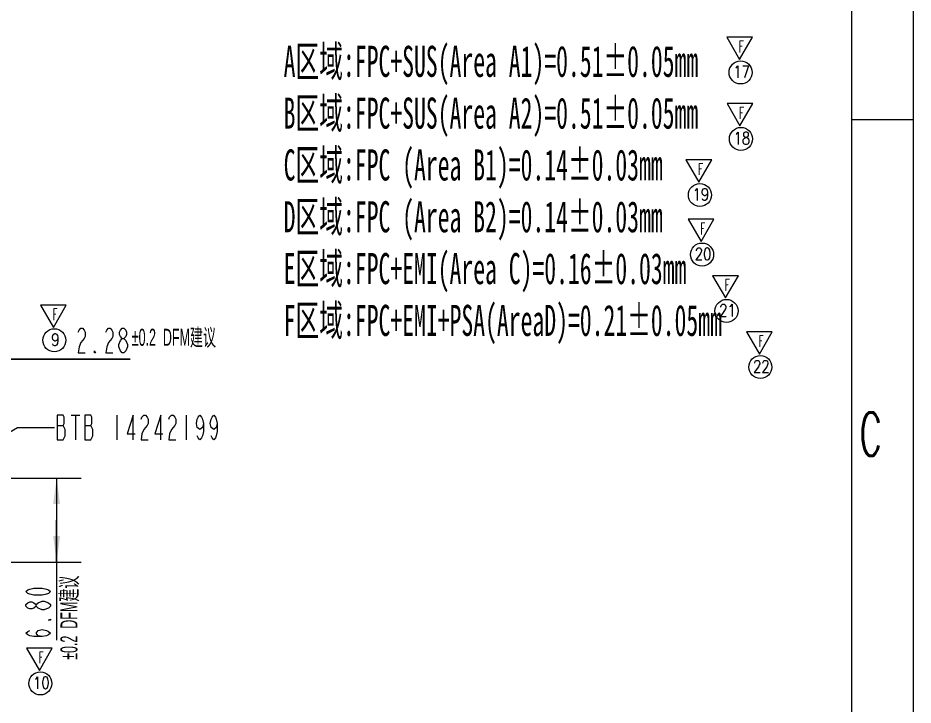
# Model space of a CAD drawing. Header units: millimetres. Extents: x 0 to 210, y 0 to 297.
# Drawn here: x 137.5 to 210, y 151.1 to 206.7 of the extents above; entities that cross this region are included whole.
import ezdxf
from ezdxf.enums import TextEntityAlignment as Align

# ---------------------------------------------------------------- set-up
doc = ezdxf.new("R2010")
doc.units = ezdxf.units.MM
doc.header["$LTSCALE"] = 19.36
doc.layers.get('0').update_dxf_attribs({"linetype": 'CONTINUOUS'})
doc.layers.add('備註', color=1, linetype='CONTINUOUS')
doc.styles.get("Standard").update_dxf_attribs({"font": 'SIMPLEX.SHX', "width": 0.56})
doc.dimstyles.new('DIMSTYLE_3', dxfattribs={"dimtxt": 2, "dimasz": 2.1, "dimexe": 2, "dimexo": 0.35, "dimgap": 0.5, "dimtad": 1, "dimzin": 0, "dimdsep": 46, "dimtxsty": 'Standard', "dimcen": 0.09, "dimazin": 0, "dimtp": 0.01, "dimtm": 0.01, "dimtfac": 1, "dimtofl": 0, "dimtmove": 0, "dimatfit": 3, "dimfxl": 0, "dimtolj": 1, "dimtzin": 0, "dimarcsym": 0})
doc.dimstyles.get("Standard").update_dxf_attribs({"dimtxt": 2, "dimasz": 2.1, "dimexe": 2, "dimexo": 0.35, "dimtad": 1, "dimzin": 0, "dimdsep": 46, "dimtxsty": 'Standard', "dimcen": 0.09, "dimazin": 0, "dimtol": 1, "dimtp": 0.01, "dimtm": 0.01, "dimtfac": 1, "dimtofl": 0, "dimtmove": 0, "dimatfit": 3, "dimfxl": 0, "dimtolj": 1, "dimtzin": 0, "dimarcsym": 0})

# ---------------------------------------------------------------- blocks, each defined once
blk = doc.blocks.new('_FILLED')
at = {"color": 0, "linetype": 'ByBlock'}
blk.add_solid([(0, 0), (-1, 0.133), (-1, -0.133)], dxfattribs=at)
blk = doc.blocks.new('*D121515')
at = {"color": 2}
for p, q in [((129.546, 170.628), (129.546, 181.112)), ((131.826, 175.623), (131.826, 181.112)), ((129.546, 179.112), (124.546, 179.112)), ((124.546, 179.112), (130.686, 179.112)), ((146.6, 179.112), (130.686, 179.112)), ((131.826, 179.112), (146.6, 179.112))]:
    blk.add_line(p, q, dxfattribs=at)
at = {"color": 2, "xscale": 2.1, "yscale": 2.1, "zscale": 2.1}
blk.add_blockref('_FILLED', (129.546, 179.112), dxfattribs=at)
at = {"color": 2, "xscale": 2.1, "yscale": 2.1, "zscale": 2.1, "rotation": 180}
blk.add_blockref('_FILLED', (131.826, 179.112), dxfattribs=at)
blk = doc.blocks.new('*D131616')
at = {"color": 2}
for p, q in [((130.526, 169.473), (142.657, 169.473)), ((140.657, 169.473), (140.657, 166.073)), ((140.657, 162.673), (140.657, 166.073)), ((140.657, 166.073), (140.657, 156.36)), ((131.176, 162.673), (142.657, 162.673))]:
    blk.add_line(p, q, dxfattribs=at)
at = {"color": 2, "xscale": 2.1, "yscale": 2.1, "zscale": 2.1}
for p, rotation in [((140.657, 169.473), 90), ((140.657, 162.673), 270)]:
    blk.add_blockref('_FILLED', p, dxfattribs=dict(at, rotation=rotation))

msp = doc.modelspace()

# ---------------------------------------------------------------- linework, layer by layer
at = {"color": 2}
for p, q in [((210, 297.009), (210, 0.009)), ((205, 198.509), (210, 198.509)), ((141.827, 174.566), (142.527, 174.566)), ((142.177, 174.566), (142.177, 172.566)), ((145.537, 174.566), (145.537, 172.566)), ((151.137, 174.566), (151.137, 172.566)), ((140.707, 173.733), (141.197, 173.733)), ((142.947, 173.733), (143.437, 173.733))]:
    msp.add_line(p, q, dxfattribs=at)
at = {"color": 7}
msp.add_line((205, 292.009), (205, 5.009), dxfattribs=at)
at = {"color": 2}
for points in [[(142.4, 181.279), (142.47, 181.446), (142.61, 181.612), (142.75, 181.612), (142.89, 181.446), (142.96, 181.279), (142.96, 180.946), (142.89, 180.779), (142.75, 180.612), (142.61, 180.446), (142.47, 180.112), (142.4, 179.612), (142.96, 179.612)], [(144.64, 181.279), (144.71, 181.446), (144.85, 181.612), (144.99, 181.612), (145.13, 181.446), (145.2, 181.279), (145.2, 180.946), (145.13, 180.779)], [(145.97, 180.779), (145.83, 180.946), (145.76, 181.112), (145.76, 181.279), (145.83, 181.446), (145.97, 181.612), (146.11, 181.612), (146.25, 181.446), (146.32, 181.279), (146.32, 181.112), (146.25, 180.946), (146.11, 180.779)], [(145.13, 180.779), (144.85, 180.446), (144.71, 180.112), (144.64, 179.612), (145.2, 179.612)], [(145.69, 180.112), (145.69, 180.279), (145.83, 180.612)], [(145.83, 180.612), (145.97, 180.779), (146.11, 180.779), (146.25, 180.612)], [(146.25, 180.612), (146.39, 180.279), (146.39, 180.112)], [(143.8, 179.612), (143.73, 179.612), (143.73, 179.779), (143.8, 179.612)], [(145.97, 179.612), (145.83, 179.779), (145.69, 180.112)], [(146.39, 180.112), (146.25, 179.779), (146.11, 179.612), (145.97, 179.612)], [(140.707, 174.566), (140.707, 172.566), (141.197, 172.566)], [(141.337, 173.4), (141.197, 173.733), (141.267, 173.9), (141.267, 174.4), (141.197, 174.566), (140.707, 174.566)], [(142.947, 174.566), (142.947, 172.566), (143.437, 172.566)], [(143.577, 173.4), (143.437, 173.733), (143.507, 173.9), (143.507, 174.4), (143.437, 174.566), (142.947, 174.566)], [(146.867, 172.566), (146.867, 174.566), (146.377, 173.066), (147.007, 173.066)], [(147.497, 174.233), (147.567, 174.4), (147.707, 174.566), (147.847, 174.566), (147.987, 174.4), (148.057, 174.233), (148.057, 173.9), (147.987, 173.733)], [(149.107, 172.566), (149.107, 174.566), (148.617, 173.066), (149.247, 173.066)], [(149.737, 174.233), (149.807, 174.4), (149.947, 174.566), (150.087, 174.566), (150.227, 174.4), (150.297, 174.233), (150.297, 173.9), (150.227, 173.733)], [(152.537, 173.9), (152.467, 173.566), (152.257, 173.4), (152.047, 173.566), (151.977, 173.9), (152.047, 174.233), (152.117, 174.4), (152.257, 174.566), (152.397, 174.4), (152.467, 174.233), (152.537, 173.9), (152.537, 173.233), (152.467, 172.9), (152.397, 172.733), (152.257, 172.566), (152.117, 172.733), (152.047, 172.9)], [(153.657, 173.9), (153.587, 173.566), (153.377, 173.4), (153.167, 173.566), (153.097, 173.9), (153.167, 174.233), (153.237, 174.4), (153.377, 174.566), (153.517, 174.4), (153.587, 174.233), (153.657, 173.9), (153.657, 173.233), (153.587, 172.9), (153.517, 172.733), (153.377, 172.566), (153.237, 172.733), (153.167, 172.9)], [(141.197, 172.566), (141.337, 172.9), (141.337, 173.4)], [(143.437, 172.566), (143.577, 172.9), (143.577, 173.4)], [(147.987, 173.733), (147.707, 173.4), (147.567, 173.066), (147.497, 172.566), (148.057, 172.566)], [(150.227, 173.733), (149.947, 173.4), (149.807, 173.066), (149.737, 172.566), (150.297, 172.566)], [(140.157, 160.28), (139.991, 160.14), (139.824, 160.07), (139.491, 160), (138.824, 160), (138.491, 160.07), (138.324, 160.14), (138.157, 160.28), (138.324, 160.42), (138.491, 160.49), (138.824, 160.56), (139.491, 160.56), (139.824, 160.49), (139.991, 160.42), (140.157, 160.28)], [(139.157, 159.37), (139.491, 159.51), (139.657, 159.51), (139.991, 159.37)], [(138.991, 159.09), (138.824, 158.95), (138.657, 158.88), (138.491, 158.88), (138.324, 158.95), (138.157, 159.09), (138.157, 159.23), (138.324, 159.37), (138.491, 159.44), (138.657, 159.44), (138.824, 159.37), (138.991, 159.23)], [(139.491, 158.81), (139.157, 158.95), (138.991, 159.09), (138.991, 159.23), (139.157, 159.37)], [(140.157, 159.09), (139.991, 158.95), (139.824, 158.88), (139.657, 158.81), (139.491, 158.81)], [(139.991, 159.37), (140.157, 159.23), (140.157, 159.09)], [(140.157, 158.04), (140.157, 157.97), (139.991, 157.97), (140.157, 158.04)], [(139.491, 156.64), (139.157, 156.71), (138.991, 156.92), (139.157, 157.13), (139.491, 157.2), (139.824, 157.13), (139.991, 157.06), (140.157, 156.92), (139.991, 156.78), (139.824, 156.71), (139.491, 156.64), (138.824, 156.64), (138.491, 156.71), (138.324, 156.78), (138.157, 156.92), (138.324, 157.06), (138.491, 157.13)]]:
    msp.add_lwpolyline(points, dxfattribs=at)
at = {"layer": '備註'}
for points in [[(194.91, 205.173), (195.954, 203.365), (196.998, 205.173)], [(194.936, 199.794), (195.98, 197.986), (197.024, 199.794)], [(191.612, 195.252), (192.656, 193.444), (193.7, 195.252)], [(191.789, 190.431), (192.833, 188.622), (193.877, 190.431)], [(193.769, 185.863), (194.813, 184.055), (195.856, 185.863)], [(139.348, 183.487), (140.392, 181.679), (141.436, 183.487)], [(196.509, 181.321), (197.553, 179.513), (198.597, 181.321)], [(138.215, 155.703), (139.259, 153.895), (140.303, 155.703)]]:
    msp.add_lwpolyline(points, close=True, dxfattribs=at)
for centre in [(196.034, 202.318), (196.06, 196.938), (192.736, 192.396), (192.913, 187.575), (194.893, 183.007), (140.472, 180.632), (197.633, 178.465), (139.339, 152.847)]:
    msp.add_circle(centre, 0.933, dxfattribs=at)

# ---------------------------------------------------------------- texts
at = {"color": 2, "width": 0.56}
msp.add_text('C', height=3.5, dxfattribs=at).set_placement((205.679, 171.287))
at = {"layer": '備註', "width": 0.8}
for s, height, p in [('17', 0.9798, (196.115, 202.367)), ('18', 0.9798, (196.14, 196.987)), ('19', 0.9798, (192.816, 192.445)), ('20', 0.9798, (192.994, 187.624)), ('21', 0.9798, (194.973, 183.056)), ('9', 0.98, (140.552, 180.681)), ('22', 0.9798, (197.713, 178.514)), ('10', 0.9798, (139.42, 152.896))]:
    msp.add_text(s, height=height, dxfattribs=at).set_placement(p, align=Align.MIDDLE_CENTER)
at = {"layer": '備註', "color": 3, "insert": (159.036, 204.479), "char_height": 2.5168, "width": 53.33394, "attachment_point": 1}
msp.add_mtext('{\\fSimSun|b0|i0|c134|p0;A\\M+5C7F8\\M+5D3F2:FPC+SUS(Area A1)=0.51%%P0.05mm\\PB\\M+5C7F8\\M+5D3F2:FPC+SUS(Area A2)=0.51%%P0.05mm\\PC\\M+5C7F8\\M+5D3F2:FPC (Area B1)=0.14%%P0.03mm\\PD\\M+5C7F8\\M+5D3F2:FPC (Area B2)=0.14%%P0.03mm\\PE\\M+5C7F8\\M+5D3F2:FPC+EMI(Area C)=0.16%%P0.03mm\\PF\\M+5C7F8\\M+5D3F2:FPC+EMI+PSA(AreaD)=0.21%%P0.05mm}', dxfattribs=at)
at = {"layer": '備註', "char_height": 0.933, "width": 1.61001, "attachment_point": 1}
for insert in [(195.892, 204.879), (195.917, 199.499), (192.593, 194.957), (192.771, 190.136), (194.75, 185.568), (140.329, 183.192), (197.49, 181.026), (139.197, 155.408)]:
    msp.add_mtext('F', dxfattribs=dict(at, insert=insert))
at = {"layer": '備註', "ltscale": 0.8, "insert": (146.74, 181.565), "char_height": 1.38, "width": 13.97212, "attachment_point": 1}
msp.add_mtext('{\\fPMingLiU|b0|i0|c136|p18;\\C1;%%P0.2  DFM建议}', dxfattribs=at)
at = {"layer": '備註', "ltscale": 0.8, "insert": (140.964, 154.753), "char_height": 1.38, "width": 13.97212, "attachment_point": 1, "rotation": 90}
msp.add_mtext('{\\fPMingLiU|b0|i0|c136|p18;\\C1;%%P0.2  DFM建议}', dxfattribs=at)

# ---------------------------------------------------------------- dimensions: what is measured, and where the dimension line sits
at = {"color": 2}
for base, p1, p2, angle, picture, middle in [((129.546, 179.112), (131.826, 175.273), (129.546, 170.278), 180, '*D121515', (142.12, 179.112)), ((140.657, 169.473), (130.826, 162.673), (130.176, 169.473), 90, '*D131616', (140.657, 156.36))]:
    dim = msp.add_linear_dim(base=base, p1=p1, p2=p2, angle=angle, dimstyle='DIMSTYLE_3', dxfattribs=at)
    dim.commit()
    dim.dimension.update_dxf_attribs({"geometry": picture, "text_midpoint": middle, "dimtype": 160})

# ---------------------------------------------------------------- leaders
msp.add_leader([(128.496, 168.41), (137.497, 173.566), (140.497, 173.566)], dimstyle='Standard', override={"dimtad": 0, "dimldrblk": 'NONE'}, dxfattribs=at)

doc.saveas('drawing.dxf')
